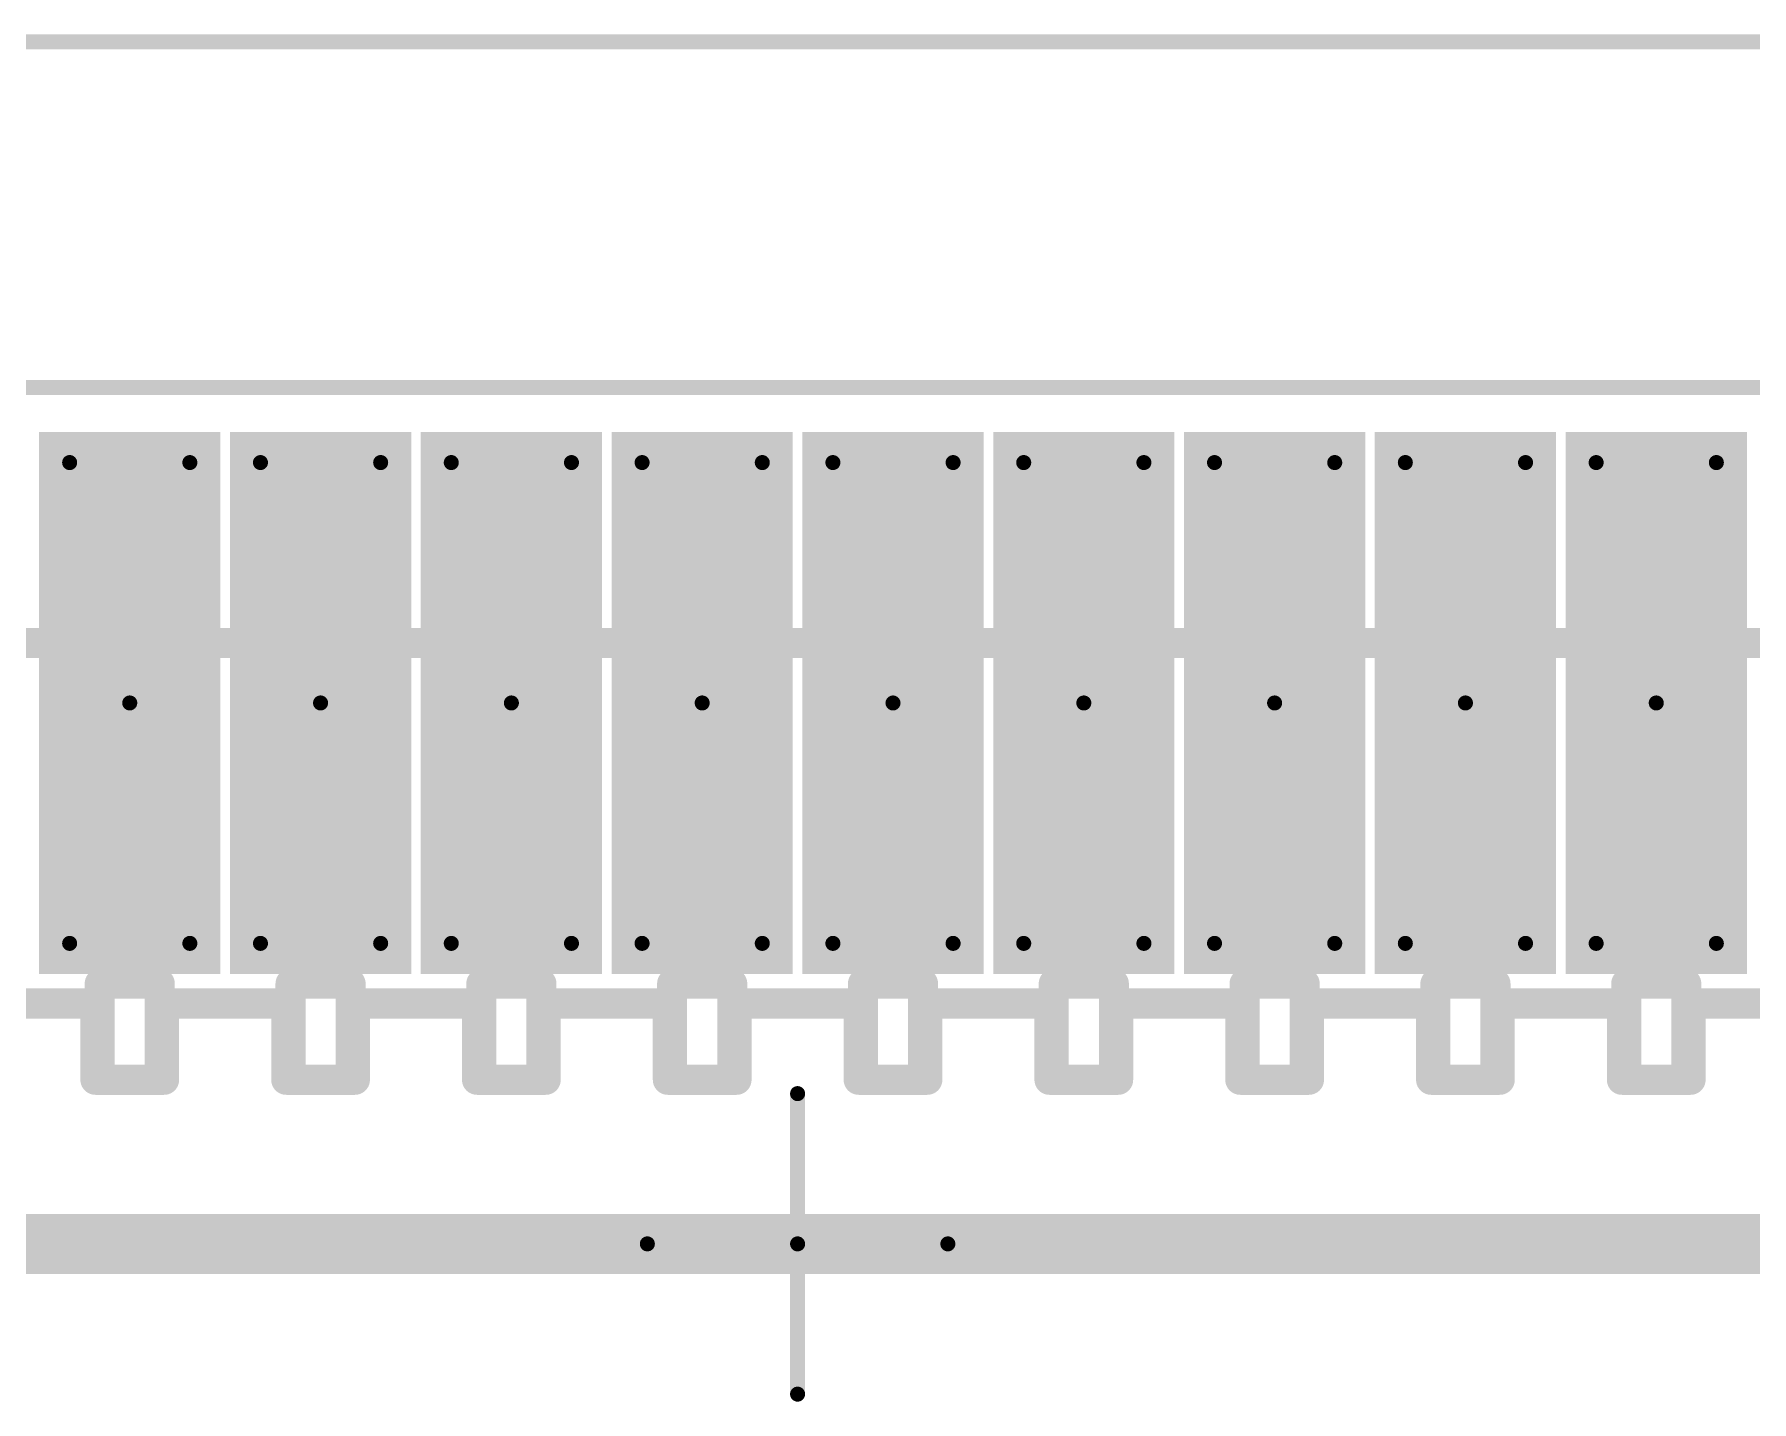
# Model space of a CAD drawing. Extents: x 30 to 73, y 30 to 110.
# Drawn here: x 41.46 to 47.18, y 105.47 to 110.03 of the extents above; entities that cross this region are included whole.
import ezdxf

# ---------------------------------------------------------------- set-up
doc = ezdxf.new("R2010")
doc.units = 0
doc.layers.get('0').update_dxf_attribs({"linetype": 'CONTINUOUS'})
for name, color, linetype in [('MECHANICAL1', 6, 'CONTINUOUS'), ('MECHANICAL14', 56, 'CONTINUOUS'), ('MECHANICAL15', 56, 'CONTINUOUS'), ('MECHANICAL8', 56, 'CONTINUOUS'), ('TOPLAYER', 1, 'CONTINUOUS'), ('TOPOVERLAY', 2, 'CONTINUOUS'), ('TOPPASTE', 8, 'CONTINUOUS'), ('TOPSOLDER', 216, 'CONTINUOUS')]:
    doc.layers.add(name, color=color, linetype=linetype)

# ---------------------------------------------------------------- blocks, each defined once
blk = doc.blocks.new('SAMTEC_LSS_120_03_L_DV_A_1')
at = {"layer": 'MECHANICAL14', "const_width": 0.1}
for points in [[(8.125, 0), (-8.125, 0)], [(-2.7432, -0.546001), (-2.9718, -0.546001)], [(-2.9718, -0.546001), (-2.9718, -0.800001)], [(-2.9575, -0.546001), (-2.9575, -0.866013)], [(-2.7575, -0.546001), (-2.7575, -0.865967)], [(-2.7432, -0.546001), (-2.7432, -0.800001)], [(-2.1082, -0.546001), (-2.3368, -0.546001)], [(-2.3368, -0.546001), (-2.3368, -0.800001)], [(-2.3225, -0.546001), (-2.3225, -0.866013)], [(-2.1225, -0.546001), (-2.1225, -0.865967)], [(-2.1082, -0.546001), (-2.1082, -0.800001)], [(-1.4732, -0.546001), (-1.7018, -0.546001)], [(-1.7018, -0.546001), (-1.7018, -0.800001)], [(-1.6875, -0.546001), (-1.6875, -0.866013)], [(-1.4875, -0.546001), (-1.4875, -0.865967)], [(-1.4732, -0.546001), (-1.4732, -0.800001)], [(-0.8382, -0.546001), (-1.0668, -0.546001)], [(-1.0668, -0.546001), (-1.0668, -0.800001)], [(-1.0525, -0.546001), (-1.0525, -0.866013)], [(-0.8525, -0.546001), (-0.8525, -0.865967)], [(-0.8382, -0.546001), (-0.8382, -0.800001)], [(-0.2032, -0.546001), (-0.4318, -0.546001)], [(-0.4318, -0.546001), (-0.4318, -0.800001)], [(-0.4175, -0.546001), (-0.4175, -0.866013)], [(-0.2175, -0.546001), (-0.2175, -0.865967)], [(-0.2032, -0.546001), (-0.2032, -0.800001)], [(0.4318, -0.546001), (0.2032, -0.546001)], [(0.2032, -0.546001), (0.2032, -0.800001)], [(0.2175, -0.546001), (0.2175, -0.866013)], [(0.4175, -0.546001), (0.4175, -0.865967)], [(0.4318, -0.546001), (0.4318, -0.800001)], [(1.0668, -0.546001), (0.8382, -0.546001)], [(0.8382, -0.546001), (0.8382, -0.800001)], [(0.8525, -0.546001), (0.8525, -0.866013)], [(1.0525, -0.546001), (1.0525, -0.865967)], [(1.0668, -0.546001), (1.0668, -0.800001)], [(1.7018, -0.546001), (1.4732, -0.546001)], [(1.4732, -0.546001), (1.4732, -0.800001)], [(1.4875, -0.546001), (1.4875, -0.866013)], [(1.6875, -0.546001), (1.6875, -0.865967)], [(1.7018, -0.546001), (1.7018, -0.800001)], [(2.3368, -0.546001), (2.1082, -0.546001)], [(2.1082, -0.546001), (2.1082, -0.800001)], [(2.1225, -0.546001), (2.1225, -0.866013)], [(2.3225, -0.546001), (2.3225, -0.865967)], [(2.3368, -0.546001), (2.3368, -0.800001)], [(-2.9718, -0.800001), (-3.3782, -0.800001)], [(-2.3368, -0.800001), (-2.7432, -0.800001)], [(-1.7018, -0.800001), (-2.1082, -0.800001)], [(-1.0668, -0.800001), (-1.4732, -0.800001)], [(-0.4318, -0.800001), (-0.8382, -0.800001)], [(0.2032, -0.800001), (-0.2032, -0.800001)], [(0.8382, -0.800001), (0.4318, -0.800001)], [(1.4732, -0.800001), (1.0668, -0.800001)], [(2.1082, -0.800001), (1.7018, -0.800001)], [(2.7432, -0.800001), (2.3368, -0.800001)], [(-2.7575, -0.865967), (-2.9575, -0.866013)], [(-2.1225, -0.865967), (-2.3225, -0.866013)], [(-1.4875, -0.865967), (-1.6875, -0.866013)], [(-0.8525, -0.865967), (-1.0525, -0.866013)], [(-0.2175, -0.865967), (-0.4175, -0.866013)], [(0.4175, -0.865967), (0.2175, -0.866013)], [(1.0525, -0.865967), (0.8525, -0.866013)], [(1.6875, -0.865967), (1.4875, -0.866013)], [(2.3225, -0.865967), (2.1225, -0.866013)], [(7.524999, -2.000001), (-7.524999, -2.000001)], [(-2.9575, -2.000001), (-2.9575, -2.3)], [(-2.7575, -2.000001), (-2.7575, -2.3)], [(-2.3225, -2.000001), (-2.3225, -2.3)], [(-2.1225, -2.000001), (-2.1225, -2.3)], [(-1.6875, -2.000001), (-1.6875, -2.3)], [(-1.4875, -2.000001), (-1.4875, -2.3)], [(-1.0525, -2.000001), (-1.0525, -2.3)], [(-0.8525, -2.000001), (-0.8525, -2.3)], [(-0.4175, -2.000001), (-0.4175, -2.3)], [(-0.2175, -2.000001), (-0.2175, -2.3)], [(0.2175, -2.000001), (0.2175, -2.3)], [(0.4175, -2.000001), (0.4175, -2.3)], [(0.8525, -2.000001), (0.8525, -2.3)], [(1.0525, -2.000001), (1.0525, -2.3)], [(1.4875, -2.000001), (1.4875, -2.3)], [(1.6875, -2.000001), (1.6875, -2.3)], [(2.1225, -2.000001), (2.1225, -2.3)], [(2.3225, -2.000001), (2.3225, -2.3)], [(-2.7575, -2.3), (-2.9575, -2.3)], [(-2.1225, -2.3), (-2.3225, -2.3)], [(-1.4875, -2.3), (-1.6875, -2.3)], [(-0.8525, -2.3), (-1.0525, -2.3)], [(-0.2175, -2.3), (-0.4175, -2.3)], [(0.4175, -2.3), (0.2175, -2.3)], [(1.0525, -2.3), (0.8525, -2.3)], [(1.6875, -2.3), (1.4875, -2.3)], [(2.3225, -2.3), (2.1225, -2.3)]]:
    blk.add_lwpolyline(points, dxfattribs=at)
at = {"layer": 'MECHANICAL14', "const_width": 0.05}
for points in [[(-2.996799, -0.546001, 1), (-2.946801, -0.546001, 1)], [(-2.996799, -0.546001, 1), (-2.946801, -0.546001, 1)], [(-2.982498, -0.546001, 1), (-2.932501, -0.546001, 1)], [(-2.782499, -0.546001, 1), (-2.732502, -0.546001, 1)], [(-2.768199, -0.546001, 1), (-2.718201, -0.546001, 1)], [(-2.768199, -0.546001, 1), (-2.718201, -0.546001, 1)], [(-2.361799, -0.546001, 1), (-2.311801, -0.546001, 1)], [(-2.361799, -0.546001, 1), (-2.311801, -0.546001, 1)], [(-2.347498, -0.546001, 1), (-2.297501, -0.546001, 1)], [(-2.147499, -0.546001, 1), (-2.097502, -0.546001, 1)], [(-2.133199, -0.546001, 1), (-2.083201, -0.546001, 1)], [(-2.133199, -0.546001, 1), (-2.083201, -0.546001, 1)], [(-1.726799, -0.546001, 1), (-1.676801, -0.546001, 1)], [(-1.726799, -0.546001, 1), (-1.676801, -0.546001, 1)], [(-1.712498, -0.546001, 1), (-1.662501, -0.546001, 1)], [(-1.512499, -0.546001, 1), (-1.462502, -0.546001, 1)], [(-1.498199, -0.546001, 1), (-1.448201, -0.546001, 1)], [(-1.498199, -0.546001, 1), (-1.448201, -0.546001, 1)], [(-1.091799, -0.546001, 1), (-1.041801, -0.546001, 1)], [(-1.091799, -0.546001, 1), (-1.041801, -0.546001, 1)], [(-1.077498, -0.546001, 1), (-1.027501, -0.546001, 1)], [(-0.877499, -0.546001, 1), (-0.827502, -0.546001, 1)], [(-0.863199, -0.546001, 1), (-0.813201, -0.546001, 1)], [(-0.863199, -0.546001, 1), (-0.813201, -0.546001, 1)], [(-0.456799, -0.546001, 1), (-0.406801, -0.546001, 1)], [(-0.456799, -0.546001, 1), (-0.406801, -0.546001, 1)], [(-0.442498, -0.546001, 1), (-0.392501, -0.546001, 1)], [(-0.242499, -0.546001, 1), (-0.192502, -0.546001, 1)], [(-0.228199, -0.546001, 1), (-0.178201, -0.546001, 1)], [(-0.228199, -0.546001, 1), (-0.178201, -0.546001, 1)], [(0.178201, -0.546001, 1), (0.228199, -0.546001, 1)], [(0.178201, -0.546001, 1), (0.228199, -0.546001, 1)], [(0.192502, -0.546001, 1), (0.242499, -0.546001, 1)], [(0.392501, -0.546001, 1), (0.442498, -0.546001, 1)], [(0.406801, -0.546001, 1), (0.456799, -0.546001, 1)], [(0.406801, -0.546001, 1), (0.456799, -0.546001, 1)], [(0.813201, -0.546001, 1), (0.863199, -0.546001, 1)], [(0.813201, -0.546001, 1), (0.863199, -0.546001, 1)], [(0.827502, -0.546001, 1), (0.877499, -0.546001, 1)], [(1.027501, -0.546001, 1), (1.077498, -0.546001, 1)], [(1.041801, -0.546001, 1), (1.091799, -0.546001, 1)], [(1.041801, -0.546001, 1), (1.091799, -0.546001, 1)], [(1.448201, -0.546001, 1), (1.498199, -0.546001, 1)], [(1.448201, -0.546001, 1), (1.498199, -0.546001, 1)], [(1.462502, -0.546001, 1), (1.512499, -0.546001, 1)], [(1.662501, -0.546001, 1), (1.712498, -0.546001, 1)], [(1.676801, -0.546001, 1), (1.726799, -0.546001, 1)], [(1.676801, -0.546001, 1), (1.726799, -0.546001, 1)], [(2.083201, -0.546001, 1), (2.133199, -0.546001, 1)], [(2.083201, -0.546001, 1), (2.133199, -0.546001, 1)], [(2.097502, -0.546001, 1), (2.147499, -0.546001, 1)], [(2.297501, -0.546001, 1), (2.347498, -0.546001, 1)], [(2.311801, -0.546001, 1), (2.361799, -0.546001, 1)], [(2.311801, -0.546001, 1), (2.361799, -0.546001, 1)], [(-2.996799, -0.800001, 1), (-2.946801, -0.800001, 1)], [(-2.996799, -0.800001, 1), (-2.946801, -0.800001, 1)], [(-2.768199, -0.800001, 1), (-2.718201, -0.800001, 1)], [(-2.768199, -0.800001, 1), (-2.718201, -0.800001, 1)], [(-2.361799, -0.800001, 1), (-2.311801, -0.800001, 1)], [(-2.361799, -0.800001, 1), (-2.311801, -0.800001, 1)], [(-2.133199, -0.800001, 1), (-2.083201, -0.800001, 1)], [(-2.133199, -0.800001, 1), (-2.083201, -0.800001, 1)], [(-1.726799, -0.800001, 1), (-1.676801, -0.800001, 1)], [(-1.726799, -0.800001, 1), (-1.676801, -0.800001, 1)], [(-1.498199, -0.800001, 1), (-1.448201, -0.800001, 1)], [(-1.498199, -0.800001, 1), (-1.448201, -0.800001, 1)], [(-1.091799, -0.800001, 1), (-1.041801, -0.800001, 1)], [(-1.091799, -0.800001, 1), (-1.041801, -0.800001, 1)], [(-0.863199, -0.800001, 1), (-0.813201, -0.800001, 1)], [(-0.863199, -0.800001, 1), (-0.813201, -0.800001, 1)], [(-0.456799, -0.800001, 1), (-0.406801, -0.800001, 1)], [(-0.456799, -0.800001, 1), (-0.406801, -0.800001, 1)], [(-0.228199, -0.800001, 1), (-0.178201, -0.800001, 1)], [(-0.228199, -0.800001, 1), (-0.178201, -0.800001, 1)], [(0.178201, -0.800001, 1), (0.228199, -0.800001, 1)], [(0.178201, -0.800001, 1), (0.228199, -0.800001, 1)], [(0.406801, -0.800001, 1), (0.456799, -0.800001, 1)], [(0.406801, -0.800001, 1), (0.456799, -0.800001, 1)], [(0.813201, -0.800001, 1), (0.863199, -0.800001, 1)], [(0.813201, -0.800001, 1), (0.863199, -0.800001, 1)], [(1.041801, -0.800001, 1), (1.091799, -0.800001, 1)], [(1.041801, -0.800001, 1), (1.091799, -0.800001, 1)], [(1.448201, -0.800001, 1), (1.498199, -0.800001, 1)], [(1.448201, -0.800001, 1), (1.498199, -0.800001, 1)], [(1.676801, -0.800001, 1), (1.726799, -0.800001, 1)], [(1.676801, -0.800001, 1), (1.726799, -0.800001, 1)], [(2.083201, -0.800001, 1), (2.133199, -0.800001, 1)], [(2.083201, -0.800001, 1), (2.133199, -0.800001, 1)], [(2.311801, -0.800001, 1), (2.361799, -0.800001, 1)], [(2.311801, -0.800001, 1), (2.361799, -0.800001, 1)], [(-2.982498, -0.866013, 1), (-2.932501, -0.866013, 1)], [(-2.982498, -0.866013, 1), (-2.932501, -0.866013, 1)], [(-2.782499, -0.865967, 1), (-2.732502, -0.865967, 1)], [(-2.782499, -0.865967, 1), (-2.732502, -0.865967, 1)], [(-2.347498, -0.866013, 1), (-2.297501, -0.866013, 1)], [(-2.347498, -0.866013, 1), (-2.297501, -0.866013, 1)], [(-2.147499, -0.865967, 1), (-2.097502, -0.865967, 1)], [(-2.147499, -0.865967, 1), (-2.097502, -0.865967, 1)], [(-1.712498, -0.866013, 1), (-1.662501, -0.866013, 1)], [(-1.712498, -0.866013, 1), (-1.662501, -0.866013, 1)], [(-1.512499, -0.865967, 1), (-1.462502, -0.865967, 1)], [(-1.512499, -0.865967, 1), (-1.462502, -0.865967, 1)], [(-1.077498, -0.866013, 1), (-1.027501, -0.866013, 1)], [(-1.077498, -0.866013, 1), (-1.027501, -0.866013, 1)], [(-0.877499, -0.865967, 1), (-0.827502, -0.865967, 1)], [(-0.877499, -0.865967, 1), (-0.827502, -0.865967, 1)], [(-0.442498, -0.866013, 1), (-0.392501, -0.866013, 1)], [(-0.442498, -0.866013, 1), (-0.392501, -0.866013, 1)], [(-0.242499, -0.865967, 1), (-0.192502, -0.865967, 1)], [(-0.242499, -0.865967, 1), (-0.192502, -0.865967, 1)], [(0.192502, -0.866013, 1), (0.242499, -0.866013, 1)], [(0.192502, -0.866013, 1), (0.242499, -0.866013, 1)], [(0.392501, -0.865967, 1), (0.442498, -0.865967, 1)], [(0.392501, -0.865967, 1), (0.442498, -0.865967, 1)], [(0.827502, -0.866013, 1), (0.877499, -0.866013, 1)], [(0.827502, -0.866013, 1), (0.877499, -0.866013, 1)], [(1.027501, -0.865967, 1), (1.077498, -0.865967, 1)], [(1.027501, -0.865967, 1), (1.077498, -0.865967, 1)], [(1.462502, -0.866013, 1), (1.512499, -0.866013, 1)], [(1.462502, -0.866013, 1), (1.512499, -0.866013, 1)], [(1.662501, -0.865967, 1), (1.712498, -0.865967, 1)], [(1.662501, -0.865967, 1), (1.712498, -0.865967, 1)], [(2.097502, -0.866013, 1), (2.147499, -0.866013, 1)], [(2.097502, -0.866013, 1), (2.147499, -0.866013, 1)], [(2.297501, -0.865967, 1), (2.347498, -0.865967, 1)], [(2.297501, -0.865967, 1), (2.347498, -0.865967, 1)], [(-2.982498, -2.000001, 1), (-2.932501, -2.000001, 1)], [(-2.782499, -2.000001, 1), (-2.732502, -2.000001, 1)], [(-2.347498, -2.000001, 1), (-2.297501, -2.000001, 1)], [(-2.147499, -2.000001, 1), (-2.097502, -2.000001, 1)], [(-1.712498, -2.000001, 1), (-1.662501, -2.000001, 1)], [(-1.512499, -2.000001, 1), (-1.462502, -2.000001, 1)], [(-1.077498, -2.000001, 1), (-1.027501, -2.000001, 1)], [(-0.877499, -2.000001, 1), (-0.827502, -2.000001, 1)], [(-0.442498, -2.000001, 1), (-0.392501, -2.000001, 1)], [(-0.242499, -2.000001, 1), (-0.192502, -2.000001, 1)], [(0.192502, -2.000001, 1), (0.242499, -2.000001, 1)], [(0.392501, -2.000001, 1), (0.442498, -2.000001, 1)], [(0.827502, -2.000001, 1), (0.877499, -2.000001, 1)], [(1.027501, -2.000001, 1), (1.077498, -2.000001, 1)], [(1.462502, -2.000001, 1), (1.512499, -2.000001, 1)], [(1.662501, -2.000001, 1), (1.712498, -2.000001, 1)], [(2.097502, -2.000001, 1), (2.147499, -2.000001, 1)], [(2.297501, -2.000001, 1), (2.347498, -2.000001, 1)], [(-2.982498, -2.3, 1), (-2.932501, -2.3, 1)], [(-2.982498, -2.3, 1), (-2.932501, -2.3, 1)], [(-2.782499, -2.3, 1), (-2.732502, -2.3, 1)], [(-2.782499, -2.3, 1), (-2.732502, -2.3, 1)], [(-2.347498, -2.3, 1), (-2.297501, -2.3, 1)], [(-2.347498, -2.3, 1), (-2.297501, -2.3, 1)], [(-2.147499, -2.3, 1), (-2.097502, -2.3, 1)], [(-2.147499, -2.3, 1), (-2.097502, -2.3, 1)], [(-1.712498, -2.3, 1), (-1.662501, -2.3, 1)], [(-1.712498, -2.3, 1), (-1.662501, -2.3, 1)], [(-1.512499, -2.3, 1), (-1.462502, -2.3, 1)], [(-1.512499, -2.3, 1), (-1.462502, -2.3, 1)], [(-1.077498, -2.3, 1), (-1.027501, -2.3, 1)], [(-1.077498, -2.3, 1), (-1.027501, -2.3, 1)], [(-0.877499, -2.3, 1), (-0.827502, -2.3, 1)], [(-0.877499, -2.3, 1), (-0.827502, -2.3, 1)], [(-0.442498, -2.3, 1), (-0.392501, -2.3, 1)], [(-0.442498, -2.3, 1), (-0.392501, -2.3, 1)], [(-0.242499, -2.3, 1), (-0.192502, -2.3, 1)], [(-0.242499, -2.3, 1), (-0.192502, -2.3, 1)], [(0.192502, -2.3, 1), (0.242499, -2.3, 1)], [(0.192502, -2.3, 1), (0.242499, -2.3, 1)], [(0.392501, -2.3, 1), (0.442498, -2.3, 1)], [(0.392501, -2.3, 1), (0.442498, -2.3, 1)], [(0.827502, -2.3, 1), (0.877499, -2.3, 1)], [(0.827502, -2.3, 1), (0.877499, -2.3, 1)], [(1.027501, -2.3, 1), (1.077498, -2.3, 1)], [(1.027501, -2.3, 1), (1.077498, -2.3, 1)], [(1.462502, -2.3, 1), (1.512499, -2.3, 1)], [(1.462502, -2.3, 1), (1.512499, -2.3, 1)], [(1.662501, -2.3, 1), (1.712498, -2.3, 1)], [(1.662501, -2.3, 1), (1.712498, -2.3, 1)], [(2.097502, -2.3, 1), (2.147499, -2.3, 1)], [(2.097502, -2.3, 1), (2.147499, -2.3, 1)], [(2.297501, -2.3, 1), (2.347498, -2.3, 1)], [(2.297501, -2.3, 1), (2.347498, -2.3, 1)]]:
    blk.add_lwpolyline(points, format="xyb", close=True, dxfattribs=at)
at = {"layer": 'MECHANICAL15', "const_width": 0.05}
blk.add_lwpolyline([(8.975001, -2.849999), (-8.975001, -2.849999)], dxfattribs=at)
at = {"layer": 'MECHANICAL8', "const_width": 0.05}
for points in [[(0, 0.499999), (0, 0)], [(0, 0), (-0.499999, 0)], [(0.499999, 0), (0, 0)], [(0, 0), (0, -0.499999)], [(-3.0575, -1.000001), (-3.0575, -2.6)], [(-2.6575, -1.000001), (-3.0575, -1.000001)], [(-2.6575, -1.000001), (-2.6575, -2.6)], [(-2.4225, -1.000001), (-2.4225, -2.6)], [(-2.0225, -1.000001), (-2.4225, -1.000001)], [(-2.0225, -1.000001), (-2.0225, -2.6)], [(-1.7875, -1.000001), (-1.7875, -2.6)], [(-1.3875, -1.000001), (-1.7875, -1.000001)], [(-1.3875, -1.000001), (-1.3875, -2.6)], [(-1.1525, -1.000001), (-1.1525, -2.6)], [(-0.7525, -1.000001), (-1.1525, -1.000001)], [(-0.7525, -1.000001), (-0.7525, -2.6)], [(-0.5175, -1.000001), (-0.5175, -2.6)], [(-0.1175, -1.000001), (-0.5175, -1.000001)], [(-0.1175, -1.000001), (-0.1175, -2.6)], [(0.1175, -1.000001), (0.1175, -2.6)], [(0.5175, -1.000001), (0.1175, -1.000001)], [(0.5175, -1.000001), (0.5175, -2.6)], [(0.7525, -1.000001), (0.7525, -2.6)], [(1.1525, -1.000001), (0.7525, -1.000001)], [(1.1525, -1.000001), (1.1525, -2.6)], [(1.3875, -1.000001), (1.3875, -2.6)], [(1.7875, -1.000001), (1.3875, -1.000001)], [(1.7875, -1.000001), (1.7875, -2.6)], [(2.0225, -1.000001), (2.0225, -2.6)], [(2.4225, -1.000001), (2.0225, -1.000001)], [(2.4225, -1.000001), (2.4225, -2.6)], [(-2.8575, -1.799999), (-3.0575, -2.6)], [(-2.6575, -2.6), (-2.8575, -1.799999)], [(-2.2225, -1.799999), (-2.4225, -2.6)], [(-2.0225, -2.6), (-2.2225, -1.799999)], [(-1.5875, -1.799999), (-1.7875, -2.6)], [(-1.3875, -2.6), (-1.5875, -1.799999)], [(-0.9525, -1.799999), (-1.1525, -2.6)], [(-0.7525, -2.6), (-0.9525, -1.799999)], [(-0.3175, -1.799999), (-0.5175, -2.6)], [(-0.1175, -2.6), (-0.3175, -1.799999)], [(0.3175, -1.799999), (0.1175, -2.6)], [(0.5175, -2.6), (0.3175, -1.799999)], [(0.9525, -1.799999), (0.7525, -2.6)], [(1.1525, -2.6), (0.9525, -1.799999)], [(1.5875, -1.799999), (1.3875, -2.6)], [(1.7875, -2.6), (1.5875, -1.799999)], [(2.2225, -1.799999), (2.0225, -2.6)], [(2.4225, -2.6), (2.2225, -1.799999)], [(-2.6575, -2.6), (-3.0575, -2.6)], [(-2.0225, -2.6), (-2.4225, -2.6)], [(-1.3875, -2.6), (-1.7875, -2.6)], [(-0.7525, -2.6), (-1.1525, -2.6)], [(-0.1175, -2.6), (-0.5175, -2.6)], [(0.5175, -2.6), (0.1175, -2.6)], [(1.1525, -2.6), (0.7525, -2.6)], [(1.7875, -2.6), (1.3875, -2.6)], [(2.4225, -2.6), (2.0225, -2.6)]]:
    blk.add_lwpolyline(points, dxfattribs=at)
at = {"layer": 'MECHANICAL8', "const_width": 0.024999}
for points in [[(-0.012499, 0.499999, 1), (0.012499, 0.499999, 1)], [(-0.512498, 0, 1), (-0.4875, 0, 1)], [(-0.012499, 0, 1), (0.012499, 0, 1)], [(-0.012499, 0, 1), (0.012499, 0, 1)], [(-0.012499, 0, 1), (0.012499, 0, 1)], [(-0.012499, 0, 1), (0.012499, 0, 1)], [(0.4875, 0, 1), (0.512498, 0, 1)], [(-0.012499, -0.499999, 1), (0.012499, -0.499999, 1)], [(-3.069999, -1.000001, 1), (-3.045, -1.000001, 1)], [(-3.069999, -1.000001, 1), (-3.045, -1.000001, 1)], [(-2.67, -1.000001, 1), (-2.645001, -1.000001, 1)], [(-2.67, -1.000001, 1), (-2.645001, -1.000001, 1)], [(-2.434999, -1.000001, 1), (-2.41, -1.000001, 1)], [(-2.434999, -1.000001, 1), (-2.41, -1.000001, 1)], [(-2.035, -1.000001, 1), (-2.010001, -1.000001, 1)], [(-2.035, -1.000001, 1), (-2.010001, -1.000001, 1)], [(-1.799999, -1.000001, 1), (-1.775, -1.000001, 1)], [(-1.799999, -1.000001, 1), (-1.775, -1.000001, 1)], [(-1.4, -1.000001, 1), (-1.375001, -1.000001, 1)], [(-1.4, -1.000001, 1), (-1.375001, -1.000001, 1)], [(-1.164999, -1.000001, 1), (-1.14, -1.000001, 1)], [(-1.164999, -1.000001, 1), (-1.14, -1.000001, 1)], [(-0.765, -1.000001, 1), (-0.740001, -1.000001, 1)], [(-0.765, -1.000001, 1), (-0.740001, -1.000001, 1)], [(-0.529999, -1.000001, 1), (-0.505, -1.000001, 1)], [(-0.529999, -1.000001, 1), (-0.505, -1.000001, 1)], [(-0.13, -1.000001, 1), (-0.105001, -1.000001, 1)], [(-0.13, -1.000001, 1), (-0.105001, -1.000001, 1)], [(0.105001, -1.000001, 1), (0.13, -1.000001, 1)], [(0.105001, -1.000001, 1), (0.13, -1.000001, 1)], [(0.505, -1.000001, 1), (0.529999, -1.000001, 1)], [(0.505, -1.000001, 1), (0.529999, -1.000001, 1)], [(0.740001, -1.000001, 1), (0.765, -1.000001, 1)], [(0.740001, -1.000001, 1), (0.765, -1.000001, 1)], [(1.14, -1.000001, 1), (1.164999, -1.000001, 1)], [(1.14, -1.000001, 1), (1.164999, -1.000001, 1)], [(1.375001, -1.000001, 1), (1.4, -1.000001, 1)], [(1.375001, -1.000001, 1), (1.4, -1.000001, 1)], [(1.775, -1.000001, 1), (1.799999, -1.000001, 1)], [(1.775, -1.000001, 1), (1.799999, -1.000001, 1)], [(2.010001, -1.000001, 1), (2.035, -1.000001, 1)], [(2.010001, -1.000001, 1), (2.035, -1.000001, 1)], [(2.41, -1.000001, 1), (2.434999, -1.000001, 1)], [(2.41, -1.000001, 1), (2.434999, -1.000001, 1)], [(-2.869999, -1.799999, 1), (-2.845001, -1.799999, 1)], [(-2.869999, -1.799999, 1), (-2.845001, -1.799999, 1)], [(-2.234999, -1.799999, 1), (-2.210001, -1.799999, 1)], [(-2.234999, -1.799999, 1), (-2.210001, -1.799999, 1)], [(-1.599999, -1.799999, 1), (-1.575001, -1.799999, 1)], [(-1.599999, -1.799999, 1), (-1.575001, -1.799999, 1)], [(-0.964999, -1.799999, 1), (-0.940001, -1.799999, 1)], [(-0.964999, -1.799999, 1), (-0.940001, -1.799999, 1)], [(-0.329999, -1.799999, 1), (-0.305001, -1.799999, 1)], [(-0.329999, -1.799999, 1), (-0.305001, -1.799999, 1)], [(0.305001, -1.799999, 1), (0.329999, -1.799999, 1)], [(0.305001, -1.799999, 1), (0.329999, -1.799999, 1)], [(0.940001, -1.799999, 1), (0.964999, -1.799999, 1)], [(0.940001, -1.799999, 1), (0.964999, -1.799999, 1)], [(1.575001, -1.799999, 1), (1.599999, -1.799999, 1)], [(1.575001, -1.799999, 1), (1.599999, -1.799999, 1)], [(2.210001, -1.799999, 1), (2.234999, -1.799999, 1)], [(2.210001, -1.799999, 1), (2.234999, -1.799999, 1)], [(-3.069999, -2.6, 1), (-3.045, -2.6, 1)], [(-3.069999, -2.6, 1), (-3.045, -2.6, 1)], [(-3.069999, -2.6, 1), (-3.045, -2.6, 1)], [(-2.67, -2.6, 1), (-2.645001, -2.6, 1)], [(-2.67, -2.6, 1), (-2.645001, -2.6, 1)], [(-2.67, -2.6, 1), (-2.645001, -2.6, 1)], [(-2.434999, -2.6, 1), (-2.41, -2.6, 1)], [(-2.434999, -2.6, 1), (-2.41, -2.6, 1)], [(-2.434999, -2.6, 1), (-2.41, -2.6, 1)], [(-2.035, -2.6, 1), (-2.010001, -2.6, 1)], [(-2.035, -2.6, 1), (-2.010001, -2.6, 1)], [(-2.035, -2.6, 1), (-2.010001, -2.6, 1)], [(-1.799999, -2.6, 1), (-1.775, -2.6, 1)], [(-1.799999, -2.6, 1), (-1.775, -2.6, 1)], [(-1.799999, -2.6, 1), (-1.775, -2.6, 1)], [(-1.4, -2.6, 1), (-1.375001, -2.6, 1)], [(-1.4, -2.6, 1), (-1.375001, -2.6, 1)], [(-1.4, -2.6, 1), (-1.375001, -2.6, 1)], [(-1.164999, -2.6, 1), (-1.14, -2.6, 1)], [(-1.164999, -2.6, 1), (-1.14, -2.6, 1)], [(-1.164999, -2.6, 1), (-1.14, -2.6, 1)], [(-0.765, -2.6, 1), (-0.740001, -2.6, 1)], [(-0.765, -2.6, 1), (-0.740001, -2.6, 1)], [(-0.765, -2.6, 1), (-0.740001, -2.6, 1)], [(-0.529999, -2.6, 1), (-0.505, -2.6, 1)], [(-0.529999, -2.6, 1), (-0.505, -2.6, 1)], [(-0.529999, -2.6, 1), (-0.505, -2.6, 1)], [(-0.13, -2.6, 1), (-0.105001, -2.6, 1)], [(-0.13, -2.6, 1), (-0.105001, -2.6, 1)], [(-0.13, -2.6, 1), (-0.105001, -2.6, 1)], [(0.105001, -2.6, 1), (0.13, -2.6, 1)], [(0.105001, -2.6, 1), (0.13, -2.6, 1)], [(0.105001, -2.6, 1), (0.13, -2.6, 1)], [(0.505, -2.6, 1), (0.529999, -2.6, 1)], [(0.505, -2.6, 1), (0.529999, -2.6, 1)], [(0.505, -2.6, 1), (0.529999, -2.6, 1)], [(0.740001, -2.6, 1), (0.765, -2.6, 1)], [(0.740001, -2.6, 1), (0.765, -2.6, 1)], [(0.740001, -2.6, 1), (0.765, -2.6, 1)], [(1.14, -2.6, 1), (1.164999, -2.6, 1)], [(1.14, -2.6, 1), (1.164999, -2.6, 1)], [(1.14, -2.6, 1), (1.164999, -2.6, 1)], [(1.375001, -2.6, 1), (1.4, -2.6, 1)], [(1.375001, -2.6, 1), (1.4, -2.6, 1)], [(1.375001, -2.6, 1), (1.4, -2.6, 1)], [(1.775, -2.6, 1), (1.799999, -2.6, 1)], [(1.775, -2.6, 1), (1.799999, -2.6, 1)], [(1.775, -2.6, 1), (1.799999, -2.6, 1)], [(2.010001, -2.6, 1), (2.035, -2.6, 1)], [(2.010001, -2.6, 1), (2.035, -2.6, 1)], [(2.010001, -2.6, 1), (2.035, -2.6, 1)], [(2.41, -2.6, 1), (2.434999, -2.6, 1)], [(2.41, -2.6, 1), (2.434999, -2.6, 1)], [(2.41, -2.6, 1), (2.434999, -2.6, 1)]]:
    blk.add_lwpolyline(points, format="xyb", close=True, dxfattribs=at)
at = {"layer": 'TOPLAYER'}
for points in [[(-3.0575, -2.599997), (-2.6575, -2.599997), (-3.0575, -1.000001), (-2.6575, -1.000001)], [(-2.4225, -2.599997), (-2.0225, -2.599997), (-2.4225, -1.000001), (-2.0225, -1.000001)], [(-1.7875, -2.599997), (-1.3875, -2.599997), (-1.7875, -1.000001), (-1.3875, -1.000001)], [(-1.1525, -2.599997), (-0.7525, -2.599997), (-1.1525, -1.000001), (-0.7525, -1.000001)], [(-0.5175, -2.599997), (-0.1175, -2.599997), (-0.5175, -1.000001), (-0.1175, -1.000001)], [(0.1175, -2.599997), (0.5175, -2.599997), (0.1175, -1.000001), (0.5175, -1.000001)], [(0.7525, -2.599997), (1.1525, -2.599997), (0.7525, -1.000001), (1.1525, -1.000001)], [(1.3875, -2.599997), (1.7875, -2.599997), (1.3875, -1.000001), (1.7875, -1.000001)], [(2.0225, -2.599997), (2.4225, -2.599997), (2.0225, -1.000001), (2.4225, -1.000001)]]:
    blk.add_solid(points, dxfattribs=at)
at = {"layer": 'TOPOVERLAY', "const_width": 0.2}
blk.add_lwpolyline([(8.125, 0), (-8.125, 0)], dxfattribs=at)
at = {"layer": 'TOPPASTE'}
for points in [[(-3.0575, -2.599997), (-2.6575, -2.599997), (-3.0575, -1.000001), (-2.6575, -1.000001)], [(-2.4225, -2.599997), (-2.0225, -2.599997), (-2.4225, -1.000001), (-2.0225, -1.000001)], [(-1.7875, -2.599997), (-1.3875, -2.599997), (-1.7875, -1.000001), (-1.3875, -1.000001)], [(-1.1525, -2.599997), (-0.7525, -2.599997), (-1.1525, -1.000001), (-0.7525, -1.000001)], [(-0.5175, -2.599997), (-0.1175, -2.599997), (-0.5175, -1.000001), (-0.1175, -1.000001)], [(0.1175, -2.599997), (0.5175, -2.599997), (0.1175, -1.000001), (0.5175, -1.000001)], [(0.7525, -2.599997), (1.1525, -2.599997), (0.7525, -1.000001), (1.1525, -1.000001)], [(1.3875, -2.599997), (1.7875, -2.599997), (1.3875, -1.000001), (1.7875, -1.000001)], [(2.0225, -2.599997), (2.4225, -2.599997), (2.0225, -1.000001), (2.4225, -1.000001)]]:
    blk.add_solid(points, dxfattribs=at)
at = {"layer": 'TOPSOLDER'}
for points in [[(-3.1591, -2.701597), (-2.5559, -2.701597), (-3.1591, -0.898401), (-2.5559, -0.898401)], [(-2.5241, -2.701597), (-1.9209, -2.701597), (-2.5241, -0.898401), (-1.9209, -0.898401)], [(-1.8891, -2.701597), (-1.2859, -2.701597), (-1.8891, -0.898401), (-1.2859, -0.898401)], [(-1.2541, -2.701597), (-0.6509, -2.701597), (-1.2541, -0.898401), (-0.6509, -0.898401)], [(-0.6191, -2.701597), (-0.0159, -2.701597), (-0.6191, -0.898401), (-0.0159, -0.898401)], [(0.0159, -2.701597), (0.6191, -2.701597), (0.0159, -0.898401), (0.6191, -0.898401)], [(0.6509, -2.701597), (1.2541, -2.701597), (0.6509, -0.898401), (1.2541, -0.898401)], [(1.2859, -2.701597), (1.8891, -2.701597), (1.2859, -0.898401), (1.8891, -0.898401)], [(1.9209, -2.701597), (2.5241, -2.701597), (1.9209, -0.898401), (2.5241, -0.898401)]]:
    blk.add_solid(points, dxfattribs=at)

msp = doc.modelspace()

# ---------------------------------------------------------------- linework, layer by layer
at = {"layer": 'MECHANICAL1', "const_width": 0.05}
msp.add_lwpolyline([(29.999998, 110.000001), (72.999999, 110.000001)], dxfattribs=at)

# ---------------------------------------------------------------- block references
at = {"rotation": 180}
msp.add_blockref('SAMTEC_LSS_120_03_L_DV_A_1', (44.000001, 105.999999), dxfattribs=at)

doc.saveas('drawing.dxf')
